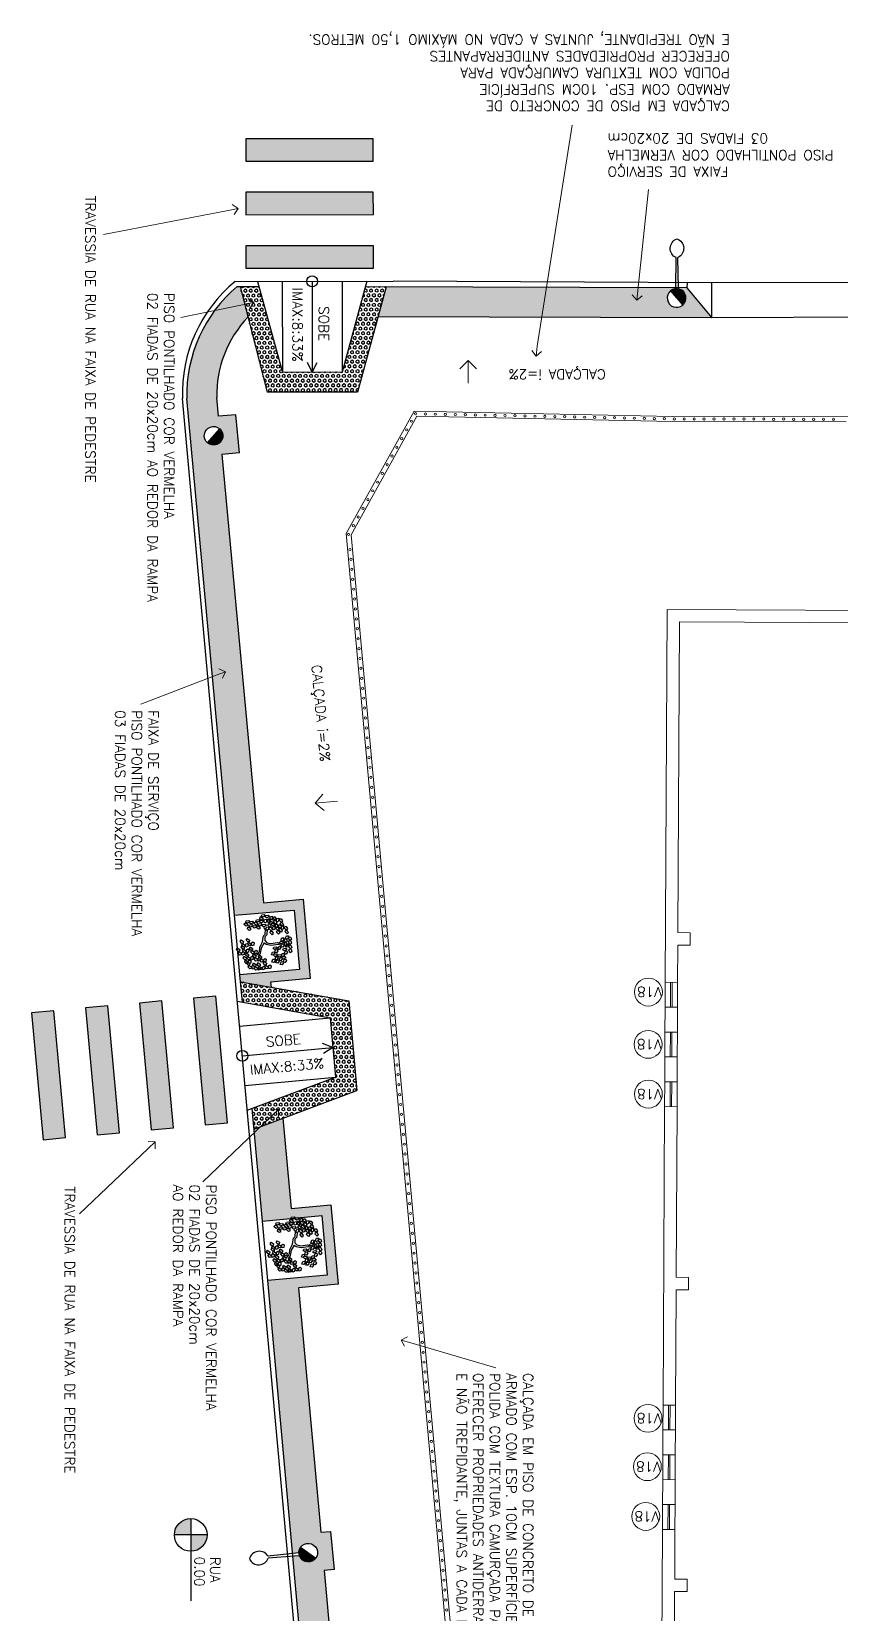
# Model space of a CAD drawing. Extents: x -1057 to 3416, y -340 to 4111.
# Drawn here: x 375.29 to 391.55, y 171.99 to 203.79 of the extents above; entities that cross this region are included whole.
import ezdxf

# ---------------------------------------------------------------- set-up
doc = ezdxf.new("R2010")
doc.units = 0
doc.header["$LTSCALE"] = 50
for name, pattern in [('CONTINU', [0]), ('DGN Style 1', [0.003115, 5.18318e-06, -0.00311]), ('HIDDEN', [9.525, 6.35, -3.175])]:
    doc.linetypes.add(name, pattern=pattern)
doc.layers.add('0.1', color=8, linetype='Continuous', lineweight=13)
doc.layers.add('Margem A3', color=8, linetype='DGN Style 1', lineweight=0)
for name, color, linetype in [('HAC', 1, 'Continuous'), ('luminaria', 10, 'Continuous'), ('medir projeto', 6, 'Continuous'), ('OK', 96, 'Continuous'), ('Poste de cimento', 7, 'Continuous')]:
    doc.layers.add(name, color=color, linetype=linetype)
doc.styles.add('60x100', font='romans.shx', dxfattribs={"height": 0.2})
doc.styles.add('80X50', font='romans.shx')
doc.styles.get("Standard").update_dxf_attribs({"font": 'romans.shx'})

# ---------------------------------------------------------------- blocks, each defined once
blk = doc.blocks.new('poste concreto')
at = {"layer": 'Poste de cimento'}
h = blk.add_hatch(color=256, dxfattribs=at)
h.dxf.hatch_style = 1
h.paths.add_polyline_path([(364866.842, 7758015.357), (364866.767, 7758015.418), (364866.676, 7758015.455), (364866.578, 7758015.47), (364866.48, 7758015.455), (364866.39, 7758015.418), (364866.314, 7758015.357), (364866.254, 7758015.282), (364866.216, 7758015.191), (364866.201, 7758015.093), (364866.956, 7758015.093), (364866.94, 7758015.191), (364866.903, 7758015.282)])
for p, q in [((364866.815, 7758015.406), (364867.773, 7758016.191)), ((364866.886, 7758015.322), (364867.818, 7758016.138)), ((364866.254, 7758015.282), (364866.314, 7758015.357)), ((364866.314, 7758015.357), (364866.39, 7758015.418)), ((364866.39, 7758015.418), (364866.48, 7758015.455)), ((364866.48, 7758015.455), (364866.578, 7758015.47)), ((364866.578, 7758015.47), (364866.676, 7758015.455)), ((364866.676, 7758015.455), (364866.767, 7758015.418)), ((364866.767, 7758015.418), (364866.842, 7758015.357)), ((364866.842, 7758015.357), (364866.903, 7758015.282)), ((364866.201, 7758015.093), (364866.216, 7758015.191)), ((364866.216, 7758014.995), (364866.201, 7758015.093)), ((364866.956, 7758015.093), (364866.201, 7758015.093)), ((364866.216, 7758015.191), (364866.254, 7758015.282)), ((364866.254, 7758014.904), (364866.216, 7758014.995)), ((364866.314, 7758014.829), (364866.254, 7758014.904)), ((364866.39, 7758014.768), (364866.314, 7758014.829)), ((364866.48, 7758014.731), (364866.39, 7758014.768)), ((364866.578, 7758014.716), (364866.48, 7758014.731)), ((364866.676, 7758014.731), (364866.578, 7758014.716)), ((364866.767, 7758014.768), (364866.676, 7758014.731)), ((364866.842, 7758014.829), (364866.767, 7758014.768)), ((364866.903, 7758014.904), (364866.842, 7758014.829)), ((364866.903, 7758015.282), (364866.94, 7758015.191)), ((364866.94, 7758014.995), (364866.903, 7758014.904)), ((364866.94, 7758015.191), (364866.956, 7758015.093)), ((364866.956, 7758015.093), (364866.94, 7758014.995))]:
    blk.add_line(p, q, dxfattribs=at)
for centre, start, end in [((364868.17, 7758016.298), 60.73513, 195.09868), ((364867.989, 7758016.511), 245.39714, 19.76069)]:
    blk.add_arc(centre, 0.411, start, end, dxfattribs=at)
blk = doc.blocks.new('A$C550ee5b3')
at = {"layer": 'Poste de cimento'}
h = blk.add_hatch(color=256, dxfattribs=at)
h.dxf.hatch_style = 1
h.paths.add_polyline_path([(0.043, 0.309), (0.017, 0.267), (0.002, 0.22), (0, 0.172), (0.009, 0.124), (0.031, 0.081), (0.063, 0.043), (0.106, 0.017), (0.152, 0.002), (0.201, 0), (0.248, 0.009), (0.292, 0.031), (0.329, 0.063)])
for p, q in [((0.043, 0.309), (0.081, 0.341)), ((0.081, 0.341), (0.124, 0.363)), ((0.124, 0.363), (0.172, 0.372)), ((0.172, 0.372), (0.22, 0.371)), ((0.22, 0.371), (0.267, 0.356)), ((0.267, 0.356), (0.309, 0.329)), ((0.309, 0.329), (0.341, 0.292)), ((0, 0.172), (0.002, 0.22)), ((0.009, 0.124), (0, 0.172)), ((0.002, 0.22), (0.017, 0.267)), ((0.031, 0.081), (0.009, 0.124)), ((0.017, 0.267), (0.043, 0.309)), ((0.063, 0.043), (0.031, 0.081)), ((0.043, 0.309), (0.329, 0.063)), ((0.106, 0.017), (0.063, 0.043)), ((0.152, 0.002), (0.106, 0.017)), ((0.201, 0), (0.152, 0.002)), ((0.248, 0.009), (0.201, 0)), ((0.292, 0.031), (0.248, 0.009)), ((0.329, 0.063), (0.292, 0.031)), ((0.356, 0.106), (0.329, 0.063)), ((0.341, 0.292), (0.363, 0.248)), ((0.371, 0.152), (0.356, 0.106)), ((0.363, 0.248), (0.372, 0.201)), ((0.372, 0.201), (0.371, 0.152))]:
    blk.add_line(p, q, dxfattribs=at)
blk = doc.blocks.new('L', base_point=(1.368, 0.591))
at = {"color": 3, "lineweight": -2}
for p, q in [((1.281, 0.65), (1.312, 0.675)), ((1.312, 0.675), (1.342, 0.621)), ((1.275, 0.567), (1.306, 0.592)), ((1.288, 0.517), (1.275, 0.567)), ((1.294, 0.6), (1.281, 0.65)), ((1.317, 0.508), (1.288, 0.517)), ((1.322, 0.591), (1.294, 0.6)), ((1.306, 0.592), (1.336, 0.538)), ((1.336, 0.538), (1.317, 0.508)), ((1.342, 0.621), (1.322, 0.591)), ((1.337, 0.489), (1.356, 0.548)), ((1.376, 0.484), (1.337, 0.489)), ((1.356, 0.548), (1.391, 0.554)), ((1.404, 0.527), (1.376, 0.484)), ((1.391, 0.554), (1.404, 0.527))]:
    blk.add_line(p, q, dxfattribs=at)
blk = doc.blocks.new('Árvore-13')
at = {"color": 3}
for p, q in [((-0.8, 0.3), (-0.96, 0.41)), ((-0.8, 0.41), (-0.95, 0.5)), ((-0.36, 0.35), (-0.8, 0.41)), ((-0.37, 0.23), (-0.8, 0.3)), ((-0.13, 0.11), (-0.37, 0.23)), ((-0.07, 0.19), (-0.36, 0.35)), ((-0.07, -0.04), (-0.13, 0.11)), ((0.03, 0.07), (-0.07, 0.19)), ((0.03, 0.07), (0.32, 0.33)), ((0.12, -0.05), (0.28, 0.13)), ((0.28, 0.13), (0.42, 0.28)), ((0.32, 0.33), (0.41, 0.54)), ((0.41, 0.54), (0.48, 0.66)), ((0.42, 0.28), (0.5, 0.51)), ((0.48, 0.66), (0.57, 0.72)), ((0.5, 0.51), (0.63, 0.67)), ((0.57, 0.72), (0.61, 0.82)), ((0.63, 0.67), (0.78, 0.72)), ((-0.3, -0.39), (-0.42, -0.69)), ((-0.2, -0.45), (-0.31, -0.74)), ((-0.31, -0.74), (-0.24, -0.89)), ((-0.15, -0.3), (-0.3, -0.39)), ((-0.05, -0.38), (-0.2, -0.45)), ((-0.07, -0.04), (-0.15, -0.3)), ((0.12, -0.05), (-0.05, -0.38))]:
    blk.add_line(p, q, dxfattribs=at)
at = {"color": 3, "xscale": 3.048, "yscale": 3.048, "zscale": 3.048}
for p, rotation in [((-1.3, 0.88), 347.8021081598379), ((-0.93, 0.96), 295.0165150851705), ((-0.72, 1.45), 295.0165150851705), ((-0.49, 1.26), 295.0165150851705), ((-0.35, 0.69), 295.0165150851705), ((-0.25, 1.14), 295.0165150851705), ((0.17, 1.45), 190.1248425347958), ((0.35, 0.95), 190.1248425347958), ((0.58, 1.4), 190.1248425347958), ((0.68, 0.78), 190.1248425347958), ((0.85, 1.34), 190.1248425347958), ((1.21, 1.15), 190.1248425347958), ((1.32, 0.75), 190.1248425347958), ((-1.44, 0.37), 347.8021081598379), ((-1.13, 0.41), 347.8021081598379), ((-0.85, 0.46), 295.0165150851705), ((0.76, 0.27), 190.1248425347958), ((0.8, -0.3), 190.1248425347958), ((1.12, 0.57), 190.1248425347958), ((1.2, -0.32), 190.1248425347958), ((1.25, 0.04), 190.1248425347958), ((1.58, 0.11), 190.1248425347958), ((-0.1, -0.9), 66.16076666471405), ((-0.02, -1.19), 66.16076666471405), ((0.5, -1), 66.16076666471405), ((-0.45, -1.4), 66.16076666471405), ((0.62, -1.32), 66.16076666471405)]:
    blk.add_blockref('L', p, dxfattribs=dict(at, rotation=rotation))
for p in [(-1.39, -0.31), (-1.23, -0.88), (-1.05, -0.53), (-0.87, -1.13), (-0.85, -0.45), (-0.67, -1.02), (-0.45, -1.04), (-0.44, -0.54)]:
    blk.add_blockref('L', p, dxfattribs=at)
blk = doc.blocks.new('_Open90')
at = {"color": 0, "linetype": 'ByBlock', "lineweight": -2}
for p, q in [((0, 0), (-1, 0)), ((-0.5, 0.5), (0, 0)), ((0, 0), (-0.5, -0.5))]:
    blk.add_line(p, q, dxfattribs=at)

msp = doc.modelspace()

# ---------------------------------------------------------------- hatches: boundary and pattern name
at = {"layer": '0.1', "linetype": 'CONTINU', "lineweight": -2}
h = msp.add_hatch(color=7, dxfattribs=at)
h.dxf.hatch_style = 1
h.paths.add_polyline_path([(382.16, 201.641), (379.599, 201.638), (379.6, 201.188), (382.161, 201.191)])
h.paths.add_polyline_path([(382.161, 200.567), (379.6, 200.564), (379.601, 200.114), (382.162, 200.117)])
h.paths.add_polyline_path([(382.163, 199.489), (379.602, 199.486), (379.602, 199.035), (382.163, 199.038)])
at = {"layer": 'HAC'}
h = msp.add_hatch(dxfattribs=at)
h.set_pattern_fill('HEX', color=256, scale=0.01, angle=90.06446, style=0)
h.paths.add_polyline_path([(379.119, 195.294), (379.469, 195.326), (379.399, 196.092), (379.049, 196.06), (379.014, 196.44, -0.198603), (379.641, 198.053), (379.575, 198.309), (378.972, 198.187, 0.166085), (378.413, 196.419), (379.371, 186.029), (380.567, 186.132), (380.675, 184.937), (379.48, 184.828), (379.493, 184.691), (380.105, 184.582), (380.096, 184.683), (380.893, 184.756), (380.748, 186.348), (379.951, 186.279)])
h.paths.add_polyline_path([(378.965, 195.481), (378.916, 195.483), (378.87, 195.498), (378.827, 195.524), (378.795, 195.562), (378.773, 195.605), (378.764, 195.653), (378.765, 195.701), (378.781, 195.748), (378.807, 195.79), (378.844, 195.822), (378.888, 195.844), (378.936, 195.853), (378.984, 195.852), (379.031, 195.837), (379.073, 195.811), (379.105, 195.773), (379.127, 195.729), (379.136, 195.682), (379.135, 195.633), (379.12, 195.587), (379.093, 195.545), (379.056, 195.512), (379.012, 195.49)], flags=16)
h.paths.add_polyline_path([(379.482, 198.671), (379.424, 198.671, 0.058015), (378.972, 198.187), (379.575, 198.309)])
h = msp.add_hatch(dxfattribs=at)
h.set_pattern_fill('HEX', color=256, scale=0.01, angle=90.0645, style=0)
h.set_pattern_definition([(90.064457, (850.658136, 417.790197), (-0.0549925784, -6.1866e-05), [0.03175, -0.0635]), (210.064457, (850.658136, 417.790197), (0.027549867, -0.047594037), [0.03175, -0.0635]), (150.064457, (850.6581, 417.821947), (-0.0274427115, -0.047655903), [0.03175, -0.0635])])
h.paths.add_polyline_path([(381.534, 196.944), (380.334, 196.943), (379.86, 198.672), (379.482, 198.671), (380.029, 196.543), (381.84, 196.545), (382.416, 198.662), (382.002, 198.663)])
h = msp.add_hatch(dxfattribs=at)
h.set_pattern_fill('HEX', color=256, scale=0.01, angle=90.06446, style=0)
h.paths.add_polyline_path([(385.64, 198.651), (382.416, 198.662), (382.253, 198.063), (385.546, 198.052)])
h.paths.add_polyline_path([(385.64, 198.651), (385.546, 198.052), (388.961, 198.04), (388.961, 198.041), (388.467, 198.641), (388.296, 198.641), (388.296, 198.621), (388.316, 198.617), (388.36, 198.595), (388.398, 198.563), (388.424, 198.521), (388.439, 198.474), (388.441, 198.426), (388.432, 198.378), (388.41, 198.334), (388.378, 198.297), (388.336, 198.27), (388.289, 198.255), (388.241, 198.253), (388.193, 198.262), (388.149, 198.284), (388.112, 198.317), (388.085, 198.359), (388.07, 198.406), (388.069, 198.454), (388.077, 198.501), (388.099, 198.545), (388.132, 198.583), (388.174, 198.609), (388.221, 198.624), (388.241, 198.625), (388.242, 198.641)])
h = msp.add_hatch(dxfattribs=at)
h.set_pattern_fill('HEX', color=256, scale=0.01, angle=90.0645, style=0)
h.set_pattern_definition([(90.064457, (165.398237, 543.43606), (-0.054992578, -6.1866e-05), [0.03175, -0.0635]), (210.064457, (165.398237, 543.43606), (0.027549867, -0.047594037), [0.03175, -0.0635]), (150.064457, (165.3982, 543.46781), (-0.0274427115, -0.047655903), [0.03175, -0.0635])])
h.paths.add_polyline_path([(381.296, 183.964), (381.404, 182.769), (379.725, 182.141), (379.762, 181.728), (381.83, 182.501), (381.666, 184.304), (379.493, 184.691), (379.53, 184.278)])
h = msp.add_hatch(dxfattribs=at)
h.set_pattern_fill('HEX', color=256, scale=0.01, angle=90.06446, style=0)
h.paths.add_polyline_path([(380.655, 178.538), (381.452, 178.611), (381.307, 180.204), (380.51, 180.132), (380.345, 181.946), (379.762, 181.728), (379.931, 179.878), (380.512, 179.931), (380.524, 179.959), (380.573, 179.965), (380.59, 179.938), (380.6, 179.939), (380.602, 179.943), (380.651, 179.95), (380.654, 179.944), (381.126, 179.987), (381.235, 178.792), (380.04, 178.683), (380.54, 173.19), (380.668, 173.204), (380.667, 173.225), (380.677, 173.273), (380.699, 173.317), (380.733, 173.353), (380.775, 173.38), (380.821, 173.393), (380.869, 173.396), (380.917, 173.386), (380.962, 173.364), (380.998, 173.33), (381.024, 173.288), (381.038, 173.242), (381.041, 173.194), (381.03, 173.146), (381.008, 173.101), (380.974, 173.065), (380.933, 173.039), (380.886, 173.025), (380.838, 173.022), (380.79, 173.033), (380.746, 173.055), (380.71, 173.089), (380.671, 173.149), (380.544, 173.14), (380.593, 172.598), (380.756, 170.816), (381.951, 170.924), (382.06, 169.729), (382.078, 169.53), (382.277, 169.548), (382.132, 171.142), (381.335, 171.069), (381.173, 172.85), (381.372, 172.868), (381.302, 173.638), (381.103, 173.62)])
at = {"layer": 'Margem A3', "linetype": 'CONTINU', "lineweight": -2}
h = msp.add_hatch(color=7, dxfattribs=at)
h.dxf.hatch_style = 1
h.paths.add_polyline_path([(378.996, 184.402), (378.547, 184.361), (378.78, 181.81), (379.228, 181.851)])
h.paths.add_polyline_path([(377.912, 184.303), (377.463, 184.262), (377.695, 181.712), (378.144, 181.753)])
h.paths.add_polyline_path([(376.828, 184.204), (376.379, 184.163), (376.611, 181.613), (377.06, 181.654)])
h.paths.add_polyline_path([(375.743, 184.106), (375.295, 184.065), (375.527, 181.514), (375.976, 181.555)])
at = {"layer": 'medir projeto', "linetype": 'CONTINU', "lineweight": -2}
h = msp.add_hatch(dxfattribs=at)
h.set_pattern_fill('GRATE', color=1, scale=3, angle=90)
h.paths.add_polyline_path([(376.866, 183.495), (376.701, 183.608), (376.27, 182.974), (376.369, 182.764)])
h.paths.add_polyline_path([(377.032, 183.383), (376.866, 183.495), (376.369, 182.764), (376.468, 182.554)])
h = msp.add_hatch(color=7, dxfattribs=at)
h.dxf.hatch_style = 1
h.paths.add_polyline_path([(378.492, 173.238, 0.414214), (378.821, 173.566), (378.492, 173.566)])
h.paths.add_polyline_path([(378.492, 173.566), (378.492, 173.895, 0.414214), (378.164, 173.566)])

# ---------------------------------------------------------------- linework, layer by layer
at = {"layer": '0.1', "color": 7}
for p, q in [((384.065, 197.18), (383.897, 197.015)), ((384.065, 196.729), (384.065, 197.18)), ((384.065, 197.18), (384.233, 197.015)), ((388.063, 192.178), (388.027, 184.678)), ((395.638, 192.141), (388.063, 192.178)), ((388.312, 191.927), (388.281, 185.677)), ((395.637, 191.891), (388.312, 191.927)), ((380.994, 188.282), (381.144, 188.464)), ((381.443, 188.323), (380.994, 188.282)), ((380.994, 188.282), (381.174, 188.13)), ((388.28, 185.427), (388.276, 184.677)), ((388.28, 185.427), (388.53, 185.426)), ((388.281, 185.677), (388.531, 185.676)), ((388.531, 185.676), (388.53, 185.426)), ((388.027, 184.678), (388.276, 184.677)), ((388.024, 184.178), (388.022, 183.678)), ((388.024, 184.178), (388.274, 184.177)), ((388.274, 184.177), (388.272, 183.677)), ((388.022, 183.678), (388.272, 183.677)), ((388.019, 183.178), (388.017, 182.678)), ((388.019, 183.178), (388.269, 183.177)), ((388.269, 183.177), (388.267, 182.677)), ((388.017, 182.678), (388.267, 182.677)), ((388.014, 182.178), (387.985, 176.178)), ((388.014, 182.178), (388.264, 182.177)), ((388.264, 182.177), (388.247, 178.747)), ((388.247, 178.747), (388.497, 178.746)), ((388.497, 178.746), (388.496, 178.496)), ((388.246, 178.497), (388.235, 176.177)), ((388.246, 178.497), (388.496, 178.496)), ((387.985, 176.178), (388.235, 176.177)), ((387.982, 175.678), (387.98, 175.178)), ((387.982, 175.678), (388.232, 175.677)), ((388.232, 175.677), (388.23, 175.177)), ((387.98, 175.178), (388.23, 175.177)), ((387.977, 174.678), (387.975, 174.178)), ((387.977, 174.678), (388.227, 174.677)), ((388.227, 174.677), (388.225, 174.177)), ((387.975, 174.178), (388.225, 174.177)), ((387.972, 173.678), (387.955, 170.178)), ((387.972, 173.678), (388.222, 173.677)), ((388.222, 173.677), (388.217, 172.677)), ((388.216, 172.427), (388.205, 170.177)), ((388.216, 172.427), (388.466, 172.426)), ((388.217, 172.677), (388.467, 172.676)), ((388.467, 172.676), (388.466, 172.426))]:
    msp.add_line(p, q, dxfattribs=at)
at = {"layer": '0.1', "color": 8}
for p, q in [((382.98, 196.162), (381.614, 193.701)), ((383.038, 196.06), (381.717, 193.679)), ((388.183, 196.057), (382.98, 196.162)), ((388.181, 195.957), (383.038, 196.06)), ((388.183, 196.057), (391.706, 196.046)), ((388.183, 195.957), (391.664, 195.947)), ((381.614, 193.701), (386.056, 144.904)), ((381.717, 193.679), (386.154, 144.935)), ((388.024, 184.178), (388.027, 184.678)), ((388.134, 184.177), (388.136, 184.677)), ((388.166, 184.677), (388.164, 184.177)), ((388.276, 184.677), (388.274, 184.177)), ((388.019, 183.178), (388.022, 183.678)), ((388.129, 183.177), (388.132, 183.677)), ((388.162, 183.677), (388.159, 183.177)), ((388.272, 183.677), (388.269, 183.177)), ((388.014, 182.178), (388.017, 182.678)), ((388.124, 182.177), (388.127, 182.677)), ((388.157, 182.677), (388.154, 182.177)), ((388.267, 182.677), (388.264, 182.177)), ((387.982, 175.678), (387.985, 176.178)), ((388.092, 175.678), (388.095, 176.178)), ((388.125, 176.177), (388.122, 175.677)), ((388.235, 176.177), (388.232, 175.677)), ((387.977, 174.678), (387.98, 175.178)), ((388.087, 174.678), (388.09, 175.178)), ((388.12, 175.177), (388.117, 174.677)), ((388.23, 175.177), (388.227, 174.677)), ((387.972, 173.678), (387.975, 174.178)), ((388.082, 173.678), (388.085, 174.178)), ((388.115, 174.177), (388.112, 173.677)), ((388.225, 174.177), (388.222, 173.677))]:
    msp.add_line(p, q, dxfattribs=at)
at = {"layer": '0.1', "color": 7}
for points in [[(385.454, 197.47), (386.154, 201.916)], [(387.476, 198.591), (387.692, 200.621)], [(379.246, 200.2), (376.737, 199.718)], [(379.761, 198.347), (378.291, 198.048)], [(379.001, 190.852), (377.492, 190.272)], [(380.111, 181.983), (378.734, 180.668)], [(377.633, 181.336), (376.256, 180.021)], [(382.915, 177.427), (384.625, 176.928)]]:
    msp.add_lwpolyline(points, dxfattribs=at)
at = {"layer": '0.1', "color": 8}
for centre, radius in [((382.926, 195.962), 0.0225), ((383.009, 196.111), 0.0225), ((383.209, 196.107), 0.0225), ((383.409, 196.103), 0.0225), ((383.609, 196.099), 0.0225), ((383.809, 196.095), 0.0225), ((384.009, 196.091), 0.0225), ((384.209, 196.087), 0.0225), ((384.409, 196.083), 0.0225), ((384.608, 196.079), 0.0225), ((384.808, 196.075), 0.0225), ((385.008, 196.071), 0.0225), ((385.208, 196.067), 0.0225), ((385.408, 196.063), 0.0225), ((385.608, 196.058), 0.0225), ((385.808, 196.054), 0.0225), ((386.008, 196.05), 0.0225), ((386.208, 196.046), 0.0225), ((386.408, 196.042), 0.0225), ((386.608, 196.038), 0.0225), ((386.808, 196.034), 0.0225), ((387.008, 196.03), 0.0225), ((387.208, 196.026), 0.0225), ((387.408, 196.022), 0.0225), ((387.608, 196.018), 0.0225), ((387.808, 196.014), 0.0225), ((388.008, 196.01), 0.0225), ((388.208, 196.006), 0.0225), ((388.408, 196.006), 0.0225), ((388.608, 196.006), 0.0225), ((388.808, 196.006), 0.0225), ((389.008, 196.006), 0.0225), ((389.208, 196.005), 0.0225), ((389.408, 196.005), 0.0225), ((389.608, 196.005), 0.0225), ((389.808, 196.005), 0.0225), ((390.008, 196.005), 0.0225), ((390.206, 195.998), 0.0225), ((390.408, 196.005), 0.0225), ((390.608, 196), 0.0225), ((390.808, 196), 0.0225), ((391.008, 195.999), 0.0225), ((391.208, 195.999), 0.0225), ((391.408, 195.999), 0.0225), ((382.732, 195.611), 0.0225), ((382.829, 195.787), 0.0225), ((382.634, 195.436), 0.0225), ((382.44, 195.086), 0.0225), ((382.537, 195.261), 0.0225), ((382.246, 194.736), 0.0225), ((382.343, 194.911), 0.0225), ((382.051, 194.385), 0.0225), ((382.149, 194.561), 0.0225), ((381.857, 194.035), 0.0225), ((381.954, 194.21), 0.0225), ((381.663, 193.685), 0.0225), ((381.76, 193.86), 0.0225), ((381.694, 193.381), 0.0225), ((381.712, 193.182), 0.0225), ((381.73, 192.982), 0.0225), ((381.748, 192.783), 0.0225), ((381.766, 192.584), 0.0225), ((381.784, 192.385), 0.0225), ((381.802, 192.185), 0.0225), ((381.821, 191.986), 0.0225), ((381.839, 191.787), 0.0225), ((381.857, 191.587), 0.0225), ((381.875, 191.388), 0.0225), ((381.893, 191.189), 0.0225), ((381.911, 190.99), 0.0225), ((381.929, 190.79), 0.0225), ((381.948, 190.591), 0.0225), ((381.966, 190.392), 0.0225), ((381.984, 190.192), 0.0225), ((382.002, 189.993), 0.0225), ((382.02, 189.794), 0.0225), ((382.038, 189.595), 0.0225), ((382.056, 189.395), 0.0225), ((382.075, 189.196), 0.0225), ((382.093, 188.997), 0.0225), ((382.111, 188.798), 0.0225), ((382.129, 188.598), 0.0225), ((382.147, 188.399), 0.0225), ((382.165, 188.2), 0.0225), ((382.183, 188), 0.0225), ((382.201, 187.801), 0.0225), ((382.22, 187.602), 0.0225), ((382.238, 187.403), 0.0225), ((382.256, 187.203), 0.0225), ((382.274, 187.004), 0.0225), ((382.292, 186.805), 0.0225), ((382.31, 186.605), 0.0225), ((382.328, 186.406), 0.0225), ((382.347, 186.207), 0.0225), ((382.365, 186.008), 0.0225), ((382.383, 185.808), 0.0225), ((382.401, 185.609), 0.0225), ((382.419, 185.41), 0.0225), ((382.437, 185.211), 0.0225), ((382.455, 185.011), 0.0225), ((382.474, 184.812), 0.0225), ((382.492, 184.613), 0.0225), ((387.689, 184.482), 0.28), ((382.51, 184.413), 0.0225), ((382.528, 184.214), 0.0225), ((382.546, 184.015), 0.0225), ((382.564, 183.816), 0.0225), ((382.582, 183.616), 0.0225), ((387.684, 183.43), 0.28), ((382.601, 183.417), 0.0225), ((382.619, 183.218), 0.0225), ((382.637, 183.018), 0.0225), ((382.655, 182.819), 0.0225), ((382.673, 182.62), 0.0225), ((387.688, 182.43), 0.28), ((382.691, 182.421), 0.0225), ((382.709, 182.221), 0.0225), ((382.728, 182.022), 0.0225), ((382.746, 181.823), 0.0225), ((382.764, 181.623), 0.0225), ((382.782, 181.424), 0.0225), ((382.8, 181.225), 0.0225), ((382.818, 181.026), 0.0225), ((382.836, 180.826), 0.0225), ((382.855, 180.627), 0.0225), ((382.873, 180.428), 0.0225), ((382.891, 180.229), 0.0225), ((382.909, 180.029), 0.0225), ((382.927, 179.83), 0.0225), ((382.945, 179.631), 0.0225), ((382.963, 179.431), 0.0225), ((382.981, 179.232), 0.0225), ((383, 179.033), 0.0225), ((383.018, 178.834), 0.0225), ((383.036, 178.634), 0.0225), ((383.054, 178.435), 0.0225), ((383.072, 178.236), 0.0225), ((383.09, 178.036), 0.0225), ((383.108, 177.837), 0.0225), ((383.127, 177.638), 0.0225), ((383.145, 177.439), 0.0225), ((383.163, 177.239), 0.0225), ((383.181, 177.04), 0.0225), ((383.199, 176.841), 0.0225), ((383.217, 176.641), 0.0225), ((383.235, 176.442), 0.0225), ((383.254, 176.243), 0.0225), ((383.272, 176.044), 0.0225), ((387.682, 175.911), 0.28), ((383.29, 175.844), 0.0225), ((383.308, 175.645), 0.0225), ((383.326, 175.446), 0.0225), ((383.344, 175.247), 0.0225), ((383.362, 175.047), 0.0225), ((387.668, 174.938), 0.28), ((383.381, 174.848), 0.0225), ((383.399, 174.649), 0.0225), ((383.417, 174.449), 0.0225), ((383.435, 174.25), 0.0225), ((383.453, 174.051), 0.0225), ((387.636, 173.938), 0.28), ((383.471, 173.852), 0.0225), ((383.489, 173.652), 0.0225), ((383.508, 173.453), 0.0225), ((383.526, 173.254), 0.0225), ((383.544, 173.054), 0.0225), ((383.562, 172.855), 0.0225), ((383.58, 172.656), 0.0225), ((383.598, 172.457), 0.0225), ((383.616, 172.257), 0.0225), ((383.634, 172.058), 0.0225)]:
    msp.add_circle(centre, radius, dxfattribs=at)
at = {"layer": 'Margem A3', "color": 7, "linetype": 'CONTINU', "lineweight": -2}
for p, q in [((406.072, 198.803), (388.965, 198.741)), ((379.388, 198.771), (382.557, 198.775)), ((379.424, 198.671), (379.86, 198.672)), ((379.482, 198.671), (380.029, 196.543)), ((379.832, 198.772), (380.334, 196.943)), ((380.332, 198.772), (380.334, 196.943)), ((380.932, 198.773), (380.934, 196.944)), ((381.532, 198.774), (381.534, 196.944)), ((382.032, 198.774), (381.534, 196.944)), ((382.416, 198.662), (381.84, 196.545)), ((388.465, 198.641), (382.002, 198.663)), ((388.965, 198.741), (382.557, 198.775)), ((388.465, 198.744), (388.464, 198.644)), ((388.464, 198.644), (388.961, 198.041)), ((388.961, 198.041), (388.965, 198.741)), ((388.961, 198.04), (382.253, 198.063)), ((406.591, 198.103), (388.961, 198.041)), ((381.534, 196.944), (380.334, 196.943)), ((380.934, 196.944), (380.835, 197.142)), ((380.934, 196.944), (381.033, 197.143)), ((382.502, 150.525), (378.325, 196.416)), ((379.372, 186.023), (378.413, 196.419)), ((381.84, 196.545), (380.029, 196.543)), ((379.53, 184.278), (379.48, 184.828)), ((379.493, 184.691), (381.666, 184.304)), ((379.428, 184.296), (381.296, 183.964)), ((381.666, 184.304), (381.83, 182.501)), ((379.474, 183.798), (381.296, 183.964)), ((381.296, 183.964), (381.404, 182.769)), ((379.528, 183.2), (381.35, 183.366)), ((381.35, 183.366), (381.143, 183.447)), ((381.35, 183.366), (381.161, 183.25)), ((379.582, 182.603), (381.404, 182.769)), ((379.628, 182.105), (381.404, 182.769)), ((379.762, 181.728), (381.83, 182.501)), ((379.931, 179.878), (379.725, 182.141)), ((380.345, 181.946), (380.51, 180.132)), ((380.51, 180.132), (381.307, 180.204)), ((381.307, 180.204), (381.452, 178.611)), ((380.756, 170.816), (380.04, 178.683)), ((381.452, 178.611), (380.655, 178.538)), ((380.655, 178.538), (381.103, 173.62)), ((381.103, 173.62), (381.302, 173.638)), ((381.302, 173.638), (381.372, 172.868)), ((381.372, 172.868), (381.173, 172.85)), ((381.173, 172.85), (381.335, 171.069))]:
    msp.add_line(p, q, dxfattribs=at)
for points in [[(379.599, 201.638), (379.6, 201.188), (382.161, 201.191), (382.16, 201.641)], [(379.6, 200.564), (379.601, 200.114), (382.162, 200.117), (382.161, 200.567)], [(379.602, 199.486), (379.602, 199.035), (382.163, 199.038), (382.163, 199.489)], [(376.828, 184.204), (376.379, 184.163), (376.611, 181.613), (377.06, 181.654)], [(377.912, 184.303), (377.463, 184.262), (377.695, 181.712), (378.144, 181.753)], [(378.996, 184.402), (378.547, 184.361), (378.78, 181.81), (379.228, 181.851)], [(375.743, 184.106), (375.295, 184.065), (375.527, 181.514), (375.976, 181.555)]]:
    msp.add_lwpolyline(points, close=True, dxfattribs=at)
for points in [[(379.469, 195.326), (379.399, 196.092), (379.049, 196.06), (379.014, 196.44)], [(379.469, 195.326), (379.119, 195.294), (379.951, 186.279), (380.748, 186.348), (380.893, 184.756), (380.096, 184.683), (380.105, 184.582)], [(379.479, 184.833), (379.371, 186.028), (380.567, 186.132), (380.675, 184.937), (379.48, 184.828)], [(380.042, 178.683), (379.933, 179.878), (381.126, 179.987), (381.235, 178.792), (380.04, 178.683)]]:
    msp.add_lwpolyline(points, dxfattribs=at)
for centre in [(380.932, 198.773), (379.528, 183.2)]:
    msp.add_circle(centre, 0.11, dxfattribs=at)
for centre, radius, start, end in [((381.232, 196.522), 2.909, 129.3464, 182.0855), ((381.28, 196.485), 2.868, 130.3264, 181.3271), ((381.277, 196.488), 2.264, 136.2636, 181.1953)]:
    msp.add_arc(centre, radius, start, end, dxfattribs=at)
at = {"layer": 'medir projeto', "color": 7, "linetype": 'CONTINU', "lineweight": -2}
for p, q in [((378.492, 173.895), (378.492, 173.238)), ((378.492, 173.895), (378.492, 172.241)), ((378.821, 173.566), (378.164, 173.566))]:
    msp.add_line(p, q, dxfattribs=at)
msp.add_circle((378.492, 173.566), 0.329, dxfattribs=at)

# ---------------------------------------------------------------- block references
at = {"layer": '0.1', "color": 7, "xscale": 0.2, "yscale": 0.2, "zscale": 0.2}
for p, rotation in [((379.443, 200.236), 10.32903303928981), ((387.454, 198.392), 263.921001662088), ((379.761, 198.347), 9.637247816940453), ((385.433, 197.271), 263.921001662088), ((379.188, 190.924), 21.05190240010293), ((380.256, 182.121), 43.66694060389615), ((377.778, 181.474), 43.66694060389615), ((382.723, 177.483), 163.6881532755721)]:
    msp.add_blockref('_Open90', p, dxfattribs=dict(at, rotation=rotation))
at = {"layer": 'luminaria'}
for p, xscale, yscale, zscale, rotation in [((-2822584.263, -2666411.321), -0.4999999999999999, 0.5, 0.4999999999999999, 310.6757652865724), ((2372560.257, 3074705.097), 0.4999999999999998, 0.4999999999999998, 0.4999999999999998, 145.0404227643734)]:
    msp.add_blockref('poste concreto', p, dxfattribs=dict(at, xscale=xscale, yscale=yscale, zscale=zscale, rotation=rotation))
at = {"layer": 'medir projeto', "linetype": 'CONTINU', "lineweight": -2, "rotation": 90.06445725174967}
msp.add_blockref('A$C550ee5b3', (379.137, 195.481), dxfattribs=at)
at = {"layer": 'OK', "color": 3, "linetype": 'HIDDEN', "xscale": 0.3107660917594164, "yscale": 0.3107660917594164, "zscale": 0.3107660917594164, "rotation": 196.6362105508731}
for p in [(379.971, 185.495), (380.574, 179.418)]:
    msp.add_blockref('Árvore-13', p, dxfattribs=at)

# ---------------------------------------------------------------- texts
at = {"layer": '0.1', "color": 7, "style": '80X50'}
for s, rotation, p in [('CALÇADA i=2%%%', 180, (386.832, 197.003)), ('CALÇADA i=2%%%', 275.2004, (380.92, 191.054)), ('0.00', 269.7175, (378.57, 173.129)), ('RUA', 269.7175, (378.885, 173.129))]:
    msp.add_text(s, height=0.2, rotation=rotation, dxfattribs=at).set_placement(p)
at = {"layer": '0.1', "color": 7}
for p in [(387.96, 184.583), (387.955, 183.53), (387.959, 182.53), (387.953, 176.011), (387.939, 175.038), (387.908, 174.038)]:
    msp.add_text('V18', height=0.2, rotation=179.7175, dxfattribs=at).set_placement(p)
at = {"layer": '0.1', "color": 7, "char_height": 0.2, "style": '60x100'}
for s, insert, attachment_point, rotation in [('CALÇADA EM PISO DE CONCRETO DE \\PARMADO COM ESP. 10CM SUPERFÍCIE \\PPOLIDA COM TEXTURA CAMURÇADA PARA\\POFERECER PROPRIEDADES ANTIDERRAPANTES\\PE NÃO TREPIDANTE, JUNTAS A CADA NO MÁXIMO 1,50 METROS.', (389.325, 202.2), 1, 180), ('FAIXA DE SERVIÇO\\PPISO PONTILHADO COR VERMELHA \\P03 FIADAS DE 20x20cm', (386.869, 200.879), 3, 180), ('TRAVESSIA DE RUA NA FAIXA DE PEDESTRE', (376.576, 200.494), 1, 270), ('PISO PONTILHADO COR VERMELHA \\P02 FIADAS DE 20x20cm AO REDOR DA RAMPA', (378.159, 198.541), 1, 270), ('FAIXA DE SERVIÇO\\PPISO PONTILHADO COR VERMELHA \\P03 FIADAS DE 20x20cm', (377.842, 190.149), 1, 270), ('TRAVESSIA DE RUA NA FAIXA DE PEDESTRE', (376.161, 180.572), 1, 270), ('PISO PONTILHADO COR VERMELHA \\P02 FIADAS DE 20x20cm ^JAO REDOR DA RAMPA', (379.003, 180.612), 1, 270), ('CALÇADA EM PISO DE CONCRETO DE \\PARMADO COM ESP. 10CM SUPERFÍCIE \\PPOLIDA COM TEXTURA CAMURÇADA PARA\\POFERECER PROPRIEDADES ANTIDERRAPANTES\\PE NÃO TREPIDANTE, JUNTAS A CADA NO MÁXIMO 1,50 METROS.', (385.371, 176.822), 1, 270)]:
    msp.add_mtext(s, dxfattribs=dict(at, insert=insert, attachment_point=attachment_point, rotation=rotation))
at = {"layer": 'Margem A3', "color": 7, "linetype": 'CONTINU', "lineweight": -2}
for s, rotation, p in [('IMAX:8:33%%%', 270.0645, (380.537, 198.647)), ('SOBE', 270.0645, (381.067, 198.275)), ('SOBE', 5.2004, (380.012, 183.379)), ('IMAX:8:33%%%', 5.2004, (379.689, 182.819))]:
    msp.add_text(s, height=0.2, rotation=rotation, dxfattribs=at).set_placement(p)

doc.saveas('drawing.dxf')
